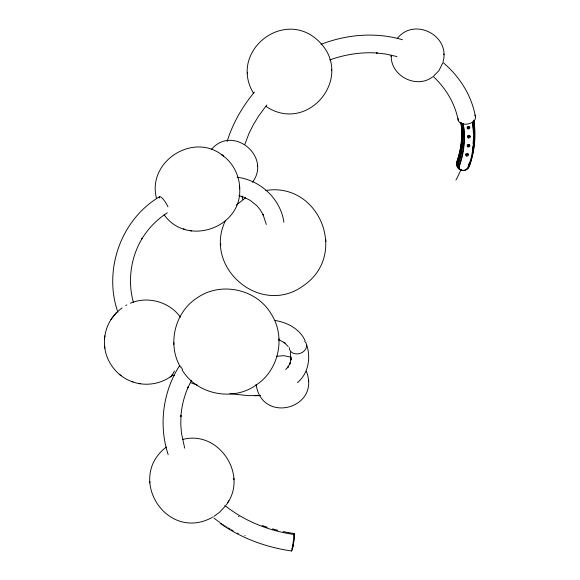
<?xml version="1.0" encoding="UTF-8"?>
<svg xmlns="http://www.w3.org/2000/svg" width="580" height="580" viewBox="0 0 580 580"><rect width="100%" height="100%" fill="white"/><g stroke="black" fill="none" stroke-linecap="round" stroke-linejoin="round"><path stroke-width="0.87" d="M391.232 55.064C389.999 75.748 416.556 89.545 432.796 76.756M294.096 536.493L294.06 537.479M239.634 187.463C243.02 227.737 186.89 247.363 164.053 214.665M111.614 318.637C106.01 326.852 103.537 337.125 104.712 346.992M104.531 338.995L104.675 337.77M104.748 337.052L104.893 335.827M292.052 548.955L292.255 547.701M292.588 546.099L292.835 544.895M293.168 543.3L293.146 541.648M292.182 548.97L292.429 547.774M292.595 546.969L293.009 544.968M293.175 544.171L293.502 541.698M443.105 61.567C450.5 35.286 413.852 16.878 397.22 38.599M227.157 141.397C232.732 123.337 242.317 106.626 254.41 92.14M244.724 144.587L248.936 133.581L253.155 125.07L258.535 116.167L266.822 104.958M442.613 63.3L438.951 70.615L433.42 76.299M225.46 220.56C202.558 267.808 261.043 317.347 303.775 285.433C348.529 254.685 319.471 181.975 265.8 190.45M191.538 380.233L187.753 387.962L188.181 386.969C184.121 396.343 181.627 406.377 180.887 416.563L180.975 415.512L180.786 424.437L181.496 433.427L184.694 448.144M226.084 505.049C249.016 475.571 218.827 429.497 182.424 439.531M227.672 502.671L228.795 500.721M179.894 365.19C162.907 391.319 158.412 425.017 168.178 454.64M111.962 318.137L113.426 316.151M252.503 182.207C271.853 156.491 232.652 124.294 211.417 149.437M110.91 319.667L115.398 313.816M113.789 315.694L117.508 311.649L122.039 307.886M225.12 506.333L219.363 512.415L213.998 516.36M115.782 313.41L116.602 312.511M236.321 205.073L245.572 197.794M285.693 369.504L288.39 366.567L287.535 367.807L290.37 362.667L289.79 364.131L291.131 358.382L290.899 359.955L290.305 352.067M297.525 382.604C308.48 373.484 311.141 357.432 306.508 344.389M166.438 446.984C125.853 477.594 166.235 541.981 211.707 517.686M170.15 376.986L172.477 375.289C161.494 384.003 146.051 386.606 132.827 381.937M159.514 196.78C120.872 219.501 103.081 270.287 117.943 312.381M167.315 212.838C156.934 219.414 148.212 228.491 141.832 238.982L142.078 238.576C130.667 257.462 127.578 280.995 133.335 302.26M125.78 305.522L126.831 304.921M320.994 44.363C346.738 34.329 375.825 31.907 402.491 39.737M130.406 303.238C147.712 295.742 169.512 301.803 180.424 317.195M329.687 59.965C344.882 54.491 361.18 51.895 377.326 53.005L376.413 52.954L385.736 54.042L396.916 56.564M276.421 356.294L284.033 355.692L291.479 357.28M254.874 395.727L260.318 395.582L248.189 395.64L229.977 393.661M294.306 534.506C269.127 530.968 244.615 521.253 224.677 505.347M190.088 230.644L191.697 230.898M138.859 383.525L140.302 383.764M237.14 177.233C260.413 180.104 280.611 198.889 283.91 222.307M288.398 532.607L294.125 533.52M220.124 523.37C241.273 538.204 266.14 547.368 291.66 550.971M283.149 531.57L288.608 532.643M275.232 320.508C287.448 322.429 299.838 329.034 305.116 340.721M272.44 528.88L277.762 530.316M238.88 195.641L244.194 197.352L250.219 200.383L256.839 205.682L260.152 209.685L263.48 215.39L262.921 214.274L266.321 224.431M183.345 228.832L184.897 229.354M104.603 346.101C105.959 361.876 117.008 376.333 131.957 381.625M262.117 525.473L267.235 527.264M131.624 381.51L133.074 382.024M190.914 382.778L197.374 385.149M278.791 339.655L285.084 343.019L283.946 342.214L288.216 346.586M172.166 374.6L174.464 375.68M237.655 533.15L238.307 533.484M232.558 530.417L233.174 530.765M231.319 529.714L231.935 530.062M229.47 528.641L230.086 529.003M238.423 516.287L238.967 516.613M228.259 527.916L228.861 528.279M226.446 526.807L227.048 527.176M224.656 525.668L225.25 526.053M266.017 106.423C307.879 134.575 354.634 77.314 319.464 41.912C284.49 6.569 227.998 51.634 253.598 93.387M222.908 524.53L223.488 524.914M221.198 523.377L221.763 523.769M220.067 522.602L218.943 521.812M218.385 521.413L217.275 520.608M222.357 155.201C193.002 131.943 147.001 161.653 156.448 198.128M222.618 155.397C233.16 163.045 239.634 175.841 239.7 188.848M216.724 520.202L214.035 518.165M212.469 516.932L212.983 517.346M119.299 374.252L121.14 375.724M182.069 369.837C196.961 394.871 233.689 401.962 256.933 384.475C279.415 369.279 285.991 335.863 270.787 313.345C256.215 288.912 220.741 281.416 197.439 297.678C174.819 311.859 166.946 344.157 180.445 367.169M306.363 371.345C321.146 408.668 261.616 424.575 256.099 384.373M181.047 366.864L181.301 367.459M242.795 199.433L241.932 196.033M294.038 535.079L294.096 535.652M104.755 347.333L104.857 348.21M239.547 185.614L239.612 186.985M443.852 54.795L443.816 53.897M391.239 55.832L391.275 56.731M331.608 70.666L331.557 69.23M325.887 241.505L325.815 239.714M308.603 381.423L308.567 380.524M279.038 340.547L278.973 338.756M257.404 166.38L257.368 165.481M247.435 72.333L247.493 73.769M233.929 479.733L233.87 478.297M220.661 243.585L220.733 245.383M173.819 342.628L173.891 344.426M149.749 481.393L149.807 482.828M245.115 535.572A7.533 2.095 -64.7 0 1 244.818 535.71M293.719 533.854A8.86 0.884 -81.9 0 1 293.683 542.343A8.86 0.884 -81.9 0 1 291.349 550.536M293.777 534.738A7.598 0.754 -82 0 1 293.755 540.785A7.598 0.754 -82 0 1 292.015 549.434M460.904 122.532A135.626 102.943 -13.2 0 1 456.736 162.175A6.423 4.872 -13.2 0 0 457.323 165.865M459.012 167.207A6.423 4.872 -13.2 0 1 458.526 166.938M473.635 120.234A148.574 112.774 -13.2 0 1 474.375 127.912M473.744 120.386A148.574 112.774 -13.2 0 1 474.556 128.057M474.411 140.954A148.574 112.774 -13.2 0 1 474.157 143.528M473.28 149.524A148.574 112.774 -13.2 0 1 472.961 151.228M457.903 167.265A6.423 4.872 -13.2 0 1 456.975 163.176A135.626 102.943 -13.2 0 0 461.02 122.757M461.136 122.982A135.626 102.943 -13.2 0 1 457.207 164.176A6.423 4.872 -13.2 0 0 461.615 169.824M466.537 168.925A6.423 4.872 -13.2 0 0 469.539 165.67A148.574 112.774 -13.2 0 0 473.846 120.538M467.806 153.461A1.37 1.037 -13.2 0 1 466.146 153.997M468.872 144.681A1.37 1.037 -13.2 0 1 467.154 144.725M469.604 135.394A1.37 1.037 -13.2 0 1 467.792 135.771M468.705 126.723A1.37 1.037 -13.2 0 1 467.19 126.759M462.905 127.941A137.416 104.299 -13.2 0 1 462.978 130.275M457.823 161.037A4.633 3.516 -13.2 0 1 457.881 160.703M468.27 153.968A1.37 1.037 -13.2 0 1 466.777 155.041A1.37 1.037 -13.2 0 1 465.58 153.997M469.684 144.659A1.37 1.037 -13.2 0 1 467.219 145.594M470.075 136.032A1.37 1.037 -13.2 0 1 467.444 136.061M469.64 126.744A1.37 1.037 -13.2 0 1 467.168 127.571M463.239 123.895A137.416 104.299 -13.2 0 1 459.382 166.387M459.476 166.395A4.633 3.516 -13.2 0 0 462.659 170.469A4.633 3.516 -13.2 0 0 468.299 167.46A146.784 111.411 -13.2 0 0 472.41 122.017M472.446 122.663A146.784 111.411 -13.2 0 1 473.396 133.429M473.309 140.113A146.784 111.411 -13.2 0 1 473.077 143.456M472.714 146.791A146.784 111.411 -13.2 0 1 472.366 149.285M469.133 163.241A146.784 111.411 -13.2 0 1 468.343 165.655M467.937 166.779A4.633 3.516 -13.2 0 1 467.77 167.098M459.563 168.048A4.633 3.516 -13.2 0 1 459.142 165.387A137.416 104.299 -13.2 0 0 463.13 123.663M461.535 123.337A136.256 103.421 -13.2 0 1 457.105 161.247A5.793 4.393 -13.2 0 0 457.366 164.191M459.389 166.786A5.793 4.393 -13.2 0 1 458.548 166.257M457.395 164.778A5.793 4.393 -13.2 0 1 457.337 162.248A136.256 103.421 -13.2 0 0 461.774 124.337M461.926 123.489A136.256 103.421 -13.2 0 1 458.04 165.249A5.793 4.393 -13.2 0 0 462.013 170.346M462.115 170.36A5.793 4.393 -13.2 0 0 469.169 166.598A147.944 112.288 -13.2 0 0 473.382 121.22M473.287 121.053A147.944 112.288 -13.2 0 1 474.005 126.926M474.23 130.304A147.944 112.288 -13.2 0 1 474.186 139.642M473.838 143.883A147.944 112.288 -13.2 0 1 473.642 145.58M470.264 161.494A147.944 112.288 -13.2 0 1 468.937 165.597M459.012 168.258A5.793 4.393 -13.2 0 1 457.809 164.249A136.256 103.421 -13.2 0 0 461.818 123.257M474.817 115.079A8.86 5.764 -10.9 0 1 468.075 123.975A8.86 5.764 -10.9 0 1 458.142 118.501M442.859 62.343A150.923 114.55 -13.2 0 1 475.339 116.029M433.804 76.995A133.277 101.159 -13.2 0 1 458.309 120.662M468.292 136.351A142.1 107.858 -13.2 0 1 468.234 138.011M460.998 169.527A142.1 107.858 -13.2 0 1 455.945 180.025M182.512 369.358A8.86 5.082 33.6 0 1 181.612 368.039M304.746 341.301A8.86 7.178 -18.4 0 1 300.875 353.133A8.86 7.178 -18.4 0 1 289.231 347.623M174.464 371.012A8.86 0.529 -63.9 0 1 172.166 374.462M159.203 198.085A8.86 2.189 58.6 0 1 162.269 198.208A8.86 2.189 58.6 0 1 167.975 206.85M223.503 156.042L221.545 154.606L223.503 156.042M466.596 155.991A1.37 1.037 -13.2 0 0 468.502 154.751A1.37 1.037 -13.2 0 0 466.371 154.2A1.37 1.037 -13.2 0 0 466.596 155.991M468.009 146.899A1.37 1.037 -13.2 0 0 469.916 145.66A1.37 1.037 -13.2 0 0 467.784 145.109A1.37 1.037 -13.2 0 0 468.009 146.899M468.466 137.844A1.37 1.037 -13.2 0 0 470.373 136.604A1.37 1.037 -13.2 0 0 468.241 136.053A1.37 1.037 -13.2 0 0 468.466 137.844M467.959 128.876A1.37 1.037 -13.2 0 0 469.865 127.636A1.37 1.037 -13.2 0 0 467.734 127.093A1.37 1.037 -13.2 0 0 467.959 128.876"/></g></svg>
